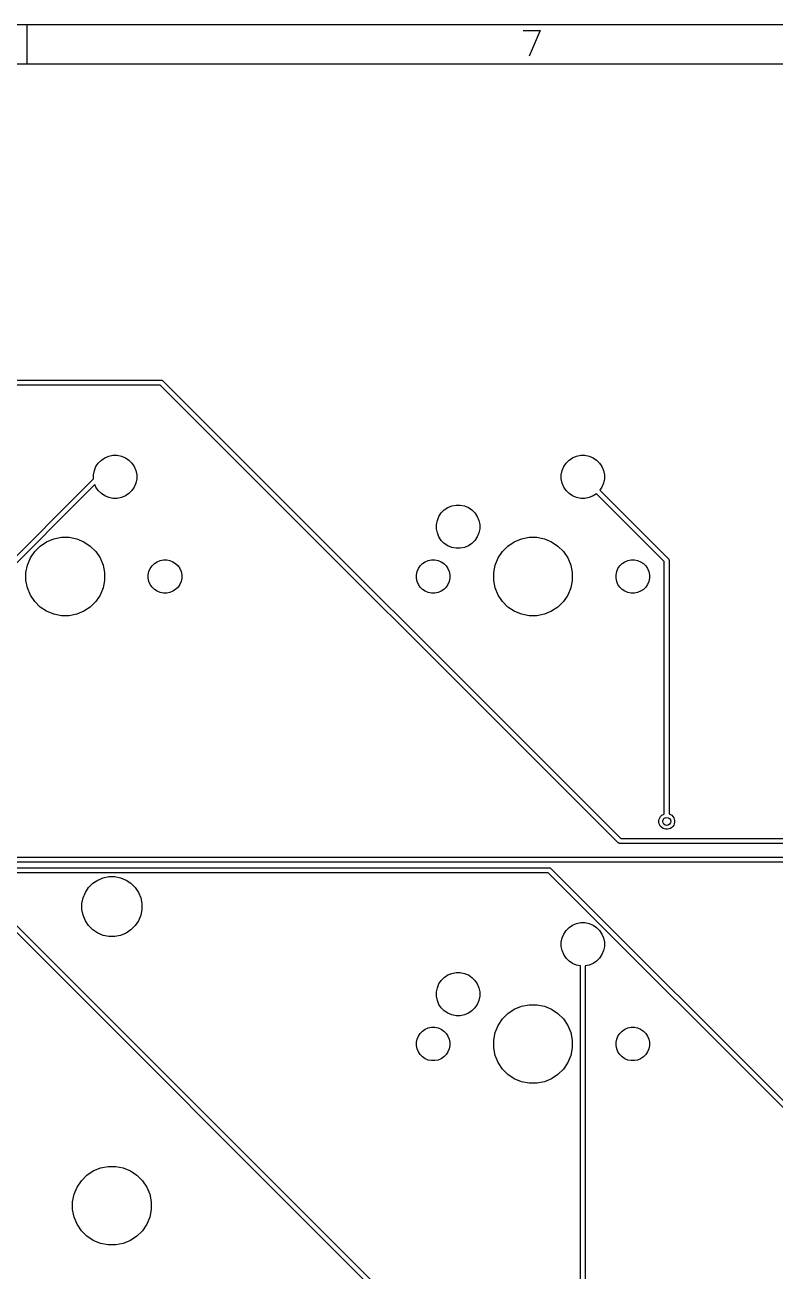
# Model space of a CAD drawing. Extents: x 0.4 to 23, y -16.1 to -0.4.
# Drawn here: x 12.2 to 13.704, y -2.893 to -0.394 of the extents above; entities that cross this region are included whole.
import ezdxf

# ---------------------------------------------------------------- set-up
doc = ezdxf.new("R2010")
doc.units = 0
doc.header["$MEASUREMENT"] = 0
doc.layers.add('BLACK', color=7, linetype='CONTINUOUS')

msp = doc.modelspace()

# ---------------------------------------------------------------- linework, layer by layer
at = {"layer": 'BLACK', "linetype": 'CONTINUOUS'}
for p, q in [((22.9923, -0.393701), (0.393701, -0.393701)), ((12.2047, -0.472441), (12.2047, -0.393701)), ((13.1992, -0.405043), (13.2334, -0.405043)), ((13.2334, -0.405043), (13.2114, -0.456224)), ((22.9136, -0.472441), (0.472441, -0.472441)), ((12.4716, -1.11616), (8.82268, -1.11616)), ((8.82448, -1.10632), (12.4734, -1.10632)), ((13.389, -2.03349), (12.4716, -1.11616)), ((12.4734, -1.10632), (12.4737, -1.1063)), ((12.4737, -1.1063), (12.4739, -1.10632)), ((12.4739, -1.10632), (12.4739, -1.10632)), ((12.4739, -1.10632), (12.4746, -1.10639)), ((12.4746, -1.10639), (12.4756, -1.10667)), ((12.4756, -1.10667), (12.4764, -1.10713)), ((12.4764, -1.10713), (12.4772, -1.10774)), ((12.4772, -1.10774), (12.4773, -1.10793)), ((12.4773, -1.10793), (13.3947, -2.02526)), ((12.3429, -1.27949), (12.3476, -1.27239)), ((12.3476, -1.27239), (12.3537, -1.26636)), ((12.3537, -1.26636), (12.3607, -1.26162)), ((12.3607, -1.26162), (12.3686, -1.25836)), ((12.3686, -1.25836), (12.377, -1.25669)), ((12.377, -1.25669), (12.3855, -1.25669)), ((12.3855, -1.25669), (12.3939, -1.25836)), ((12.3939, -1.25836), (12.4018, -1.26162)), ((12.4018, -1.26162), (12.4089, -1.26636)), ((12.4089, -1.26636), (12.4149, -1.27239)), ((12.4149, -1.27239), (12.4196, -1.27949)), ((13.2804, -1.27949), (13.2851, -1.27239)), ((13.2851, -1.27239), (13.2911, -1.26636)), ((13.2911, -1.26636), (13.2982, -1.26162)), ((13.2982, -1.26162), (13.3061, -1.25836)), ((13.3061, -1.25836), (13.3145, -1.25669)), ((13.3145, -1.25669), (13.323, -1.25669)), ((13.323, -1.25669), (13.3314, -1.25836)), ((13.3314, -1.25836), (13.3393, -1.26162)), ((13.3393, -1.26162), (13.3463, -1.26636)), ((13.3463, -1.26636), (13.3524, -1.27239)), ((13.3524, -1.27239), (13.3571, -1.27949)), ((12.338, -1.29573), (12.3396, -1.28737)), ((12.338, -1.30427), (12.338, -1.29573)), ((12.3396, -1.28737), (12.3429, -1.27949)), ((12.4196, -1.27949), (12.4229, -1.28737)), ((12.4229, -1.28737), (12.4246, -1.29573)), ((12.4246, -1.29573), (12.4246, -1.30427)), ((13.2754, -1.29573), (13.2771, -1.28737)), ((13.2754, -1.30427), (13.2754, -1.29573)), ((13.2771, -1.28737), (13.2804, -1.27949)), ((13.3571, -1.27949), (13.3604, -1.28737)), ((13.3604, -1.28737), (13.362, -1.29573)), ((13.362, -1.29573), (13.362, -1.30427)), ((11.7598, -1.8825), (12.338, -1.3043)), ((12.3408, -1.31541), (11.768, -1.88818)), ((12.338, -1.3043), (12.338, -1.30427)), ((12.3429, -1.32051), (12.3408, -1.31541)), ((12.3476, -1.32761), (12.3429, -1.32051)), ((12.4196, -1.32051), (12.4149, -1.32761)), ((12.4229, -1.31263), (12.4196, -1.32051)), ((12.4246, -1.30427), (12.4229, -1.31263)), ((13.2771, -1.31263), (13.2754, -1.30427)), ((13.2804, -1.32051), (13.2771, -1.31263)), ((13.2851, -1.32761), (13.2804, -1.32051)), ((13.3571, -1.32051), (13.3528, -1.32705)), ((13.3604, -1.31263), (13.3571, -1.32051)), ((13.362, -1.30427), (13.3604, -1.31263)), ((12.3537, -1.33364), (12.3476, -1.32761)), ((12.3607, -1.33838), (12.3537, -1.33364)), ((12.3686, -1.34164), (12.3607, -1.33838)), ((12.377, -1.34331), (12.3686, -1.34164)), ((12.3855, -1.34331), (12.377, -1.34331)), ((12.3939, -1.34164), (12.3855, -1.34331)), ((12.4018, -1.33838), (12.3939, -1.34164)), ((12.4089, -1.33364), (12.4018, -1.33838)), ((12.4149, -1.32761), (12.4089, -1.33364)), ((13.2911, -1.33364), (13.2851, -1.32761)), ((13.2982, -1.33838), (13.2911, -1.33364)), ((13.3061, -1.34164), (13.2982, -1.33838)), ((13.3145, -1.34331), (13.3061, -1.34164)), ((13.323, -1.34331), (13.3145, -1.34331)), ((13.3314, -1.34164), (13.323, -1.34331)), ((13.3393, -1.33838), (13.3314, -1.34164)), ((13.3458, -1.33401), (13.3393, -1.33838)), ((13.4819, -1.47016), (13.3458, -1.33401)), ((13.3528, -1.32705), (13.4902, -1.46447)), ((13.0304, -1.37949), (13.0351, -1.37239)), ((13.0351, -1.37239), (13.0411, -1.36636)), ((13.0411, -1.36636), (13.0482, -1.36162)), ((13.0482, -1.36162), (13.0561, -1.35836)), ((13.0561, -1.35836), (13.0645, -1.35669)), ((13.0645, -1.35669), (13.073, -1.35669)), ((13.073, -1.35669), (13.0814, -1.35836)), ((13.0814, -1.35836), (13.0893, -1.36162)), ((13.0893, -1.36162), (13.0963, -1.36636)), ((13.0963, -1.36636), (13.1024, -1.37239)), ((13.1024, -1.37239), (13.1071, -1.37949)), ((13.0254, -1.39573), (13.0271, -1.38737)), ((13.0254, -1.40427), (13.0254, -1.39573)), ((13.0271, -1.38737), (13.0304, -1.37949)), ((13.1071, -1.37949), (13.1104, -1.38737)), ((13.1104, -1.38737), (13.112, -1.39573)), ((13.112, -1.39573), (13.112, -1.40427)), ((12.244, -1.43022), (12.2583, -1.42429)), ((12.2583, -1.42429), (12.2735, -1.42126)), ((12.2735, -1.42126), (12.289, -1.42126)), ((12.289, -1.42126), (12.3042, -1.42429)), ((12.3042, -1.42429), (12.3186, -1.43022)), ((13.0271, -1.41263), (13.0254, -1.40427)), ((13.0304, -1.42051), (13.0271, -1.41263)), ((13.0351, -1.42761), (13.0304, -1.42051)), ((13.1071, -1.42051), (13.1024, -1.42761)), ((13.1104, -1.41263), (13.1071, -1.42051)), ((13.112, -1.40427), (13.1104, -1.41263)), ((13.1814, -1.43022), (13.1958, -1.42429)), ((13.1958, -1.42429), (13.211, -1.42126)), ((13.211, -1.42126), (13.2265, -1.42126)), ((13.2265, -1.42126), (13.2417, -1.42429)), ((13.2417, -1.42429), (13.256, -1.43022)), ((12.2201, -1.44981), (12.2311, -1.43884)), ((12.2311, -1.43884), (12.244, -1.43022)), ((12.3186, -1.43022), (12.3315, -1.43884)), ((12.3315, -1.43884), (12.3424, -1.44981)), ((13.0411, -1.43364), (13.0351, -1.42761)), ((13.0482, -1.43838), (13.0411, -1.43364)), ((13.0561, -1.44164), (13.0482, -1.43838)), ((13.0645, -1.44331), (13.0561, -1.44164)), ((13.073, -1.44331), (13.0645, -1.44331)), ((13.0814, -1.44164), (13.073, -1.44331)), ((13.0893, -1.43838), (13.0814, -1.44164)), ((13.0963, -1.43364), (13.0893, -1.43838)), ((13.1024, -1.42761), (13.0963, -1.43364)), ((13.1576, -1.44981), (13.1685, -1.43884)), ((13.1685, -1.43884), (13.1814, -1.43022)), ((13.256, -1.43022), (13.2689, -1.43884)), ((13.2689, -1.43884), (13.2799, -1.44981)), ((12.2055, -1.47703), (12.2115, -1.4627)), ((12.2115, -1.4627), (12.2201, -1.44981)), ((12.3424, -1.44981), (12.351, -1.4627)), ((12.351, -1.4627), (12.357, -1.47703)), ((12.4553, -1.47867), (12.4599, -1.47401)), ((12.4599, -1.47401), (12.4654, -1.47034)), ((12.4654, -1.47034), (12.4715, -1.46782)), ((12.4715, -1.46782), (12.478, -1.46654)), ((12.478, -1.46654), (12.4846, -1.46654)), ((12.4846, -1.46654), (12.491, -1.46782)), ((12.491, -1.46782), (12.4971, -1.47034)), ((12.4971, -1.47034), (12.5026, -1.47401)), ((12.5026, -1.47401), (12.5073, -1.47867)), ((12.9927, -1.47867), (12.9974, -1.47401)), ((12.9974, -1.47401), (13.0029, -1.47034)), ((13.0029, -1.47034), (13.009, -1.46782)), ((13.009, -1.46782), (13.0154, -1.46654)), ((13.0154, -1.46654), (13.022, -1.46654)), ((13.022, -1.46654), (13.0285, -1.46782)), ((13.0285, -1.46782), (13.0346, -1.47034)), ((13.0346, -1.47034), (13.0401, -1.47401)), ((13.0401, -1.47401), (13.0447, -1.47867)), ((13.143, -1.47703), (13.149, -1.4627)), ((13.149, -1.4627), (13.1576, -1.44981)), ((13.2799, -1.44981), (13.2885, -1.4627)), ((13.2885, -1.4627), (13.2945, -1.47703)), ((13.3927, -1.47867), (13.3974, -1.47401)), ((13.3974, -1.47401), (13.4029, -1.47034)), ((13.4029, -1.47034), (13.409, -1.46782)), ((13.409, -1.46782), (13.4154, -1.46654)), ((13.4154, -1.46654), (13.422, -1.46654)), ((13.422, -1.46654), (13.4285, -1.46782)), ((13.4285, -1.46782), (13.4346, -1.47034)), ((13.4346, -1.47034), (13.4401, -1.47401)), ((13.4401, -1.47401), (13.4447, -1.47867)), ((13.4819, -1.97614), (13.4819, -1.47016)), ((13.4902, -1.46447), (13.4904, -1.46463)), ((13.4904, -1.46463), (13.4905, -1.46481)), ((13.4905, -1.46481), (13.4905, -1.46481)), ((13.4905, -1.46481), (13.491, -1.46537)), ((13.491, -1.46537), (13.4914, -1.46623)), ((13.4914, -1.46623), (13.4917, -1.46716)), ((13.4917, -1.46716), (13.4918, -1.46788)), ((13.4918, -1.46788), (13.4918, -1.46788)), ((13.4918, -1.46788), (13.4918, -1.46812)), ((13.4918, -1.46812), (13.4918, -1.46836)), ((13.4918, -1.46836), (13.4918, -1.97614)), ((12.2025, -1.49224), (12.2055, -1.47703)), ((12.2025, -1.50776), (12.2025, -1.49224)), ((12.357, -1.47703), (12.36, -1.49224)), ((12.36, -1.49224), (12.36, -1.50776)), ((12.4478, -1.4967), (12.4491, -1.49024)), ((12.4478, -1.5033), (12.4478, -1.4967)), ((12.4491, -1.49024), (12.4516, -1.48415)), ((12.4516, -1.48415), (12.4553, -1.47867)), ((12.5073, -1.47867), (12.5109, -1.48415)), ((12.5109, -1.48415), (12.5134, -1.49024)), ((12.5134, -1.49024), (12.5147, -1.4967)), ((12.5147, -1.4967), (12.5147, -1.5033)), ((12.9853, -1.4967), (12.9866, -1.49024)), ((12.9853, -1.5033), (12.9853, -1.4967)), ((12.9866, -1.49024), (12.9891, -1.48415)), ((12.9891, -1.48415), (12.9927, -1.47867)), ((13.0447, -1.47867), (13.0484, -1.48415)), ((13.0484, -1.48415), (13.0509, -1.49024)), ((13.0509, -1.49024), (13.0522, -1.4967)), ((13.0522, -1.4967), (13.0522, -1.5033)), ((13.14, -1.49224), (13.143, -1.47703)), ((13.14, -1.50776), (13.14, -1.49224)), ((13.2945, -1.47703), (13.2975, -1.49224)), ((13.2975, -1.49224), (13.2975, -1.50776)), ((13.3853, -1.4967), (13.3866, -1.49024)), ((13.3853, -1.5033), (13.3853, -1.4967)), ((13.3866, -1.49024), (13.3891, -1.48415)), ((13.3891, -1.48415), (13.3927, -1.47867)), ((13.4447, -1.47867), (13.4484, -1.48415)), ((13.4484, -1.48415), (13.4509, -1.49024)), ((13.4509, -1.49024), (13.4522, -1.4967)), ((13.4522, -1.4967), (13.4522, -1.5033)), ((12.2055, -1.52297), (12.2025, -1.50776)), ((12.2115, -1.5373), (12.2055, -1.52297)), ((12.357, -1.52297), (12.351, -1.5373)), ((12.36, -1.50776), (12.357, -1.52297)), ((12.4491, -1.50976), (12.4478, -1.5033)), ((12.4516, -1.51585), (12.4491, -1.50976)), ((12.4553, -1.52133), (12.4516, -1.51585)), ((12.4599, -1.52599), (12.4553, -1.52133)), ((12.5073, -1.52133), (12.5026, -1.52599)), ((12.5109, -1.51585), (12.5073, -1.52133)), ((12.5134, -1.50976), (12.5109, -1.51585)), ((12.5147, -1.5033), (12.5134, -1.50976)), ((12.9866, -1.50976), (12.9853, -1.5033)), ((12.9891, -1.51585), (12.9866, -1.50976)), ((12.9927, -1.52133), (12.9891, -1.51585)), ((12.9974, -1.52599), (12.9927, -1.52133)), ((13.0447, -1.52133), (13.0401, -1.52599)), ((13.0484, -1.51585), (13.0447, -1.52133)), ((13.0509, -1.50976), (13.0484, -1.51585)), ((13.0522, -1.5033), (13.0509, -1.50976)), ((13.143, -1.52297), (13.14, -1.50776)), ((13.149, -1.5373), (13.143, -1.52297)), ((13.2945, -1.52297), (13.2885, -1.5373)), ((13.2975, -1.50776), (13.2945, -1.52297)), ((13.3866, -1.50976), (13.3853, -1.5033)), ((13.3891, -1.51585), (13.3866, -1.50976)), ((13.3927, -1.52133), (13.3891, -1.51585)), ((13.3974, -1.52599), (13.3927, -1.52133)), ((13.4447, -1.52133), (13.4401, -1.52599)), ((13.4484, -1.51585), (13.4447, -1.52133)), ((13.4509, -1.50976), (13.4484, -1.51585)), ((13.4522, -1.5033), (13.4509, -1.50976)), ((12.2201, -1.55019), (12.2115, -1.5373)), ((12.351, -1.5373), (12.3424, -1.55019)), ((12.4654, -1.52966), (12.4599, -1.52599)), ((12.4715, -1.53218), (12.4654, -1.52966)), ((12.478, -1.53346), (12.4715, -1.53218)), ((12.4846, -1.53346), (12.478, -1.53346)), ((12.491, -1.53218), (12.4846, -1.53346)), ((12.4971, -1.52966), (12.491, -1.53218)), ((12.5026, -1.52599), (12.4971, -1.52966)), ((13.0029, -1.52966), (12.9974, -1.52599)), ((13.009, -1.53218), (13.0029, -1.52966)), ((13.0154, -1.53346), (13.009, -1.53218)), ((13.022, -1.53346), (13.0154, -1.53346)), ((13.0285, -1.53218), (13.022, -1.53346)), ((13.0346, -1.52966), (13.0285, -1.53218)), ((13.0401, -1.52599), (13.0346, -1.52966)), ((13.1576, -1.55019), (13.149, -1.5373)), ((13.2885, -1.5373), (13.2799, -1.55019)), ((13.4029, -1.52966), (13.3974, -1.52599)), ((13.409, -1.53218), (13.4029, -1.52966)), ((13.4154, -1.53346), (13.409, -1.53218)), ((13.422, -1.53346), (13.4154, -1.53346)), ((13.4285, -1.53218), (13.422, -1.53346)), ((13.4346, -1.52966), (13.4285, -1.53218)), ((13.4401, -1.52599), (13.4346, -1.52966)), ((12.2311, -1.56116), (12.2201, -1.55019)), ((12.244, -1.56978), (12.2311, -1.56116)), ((12.2583, -1.57571), (12.244, -1.56978)), ((12.3186, -1.56978), (12.3042, -1.57571)), ((12.3315, -1.56116), (12.3186, -1.56978)), ((12.3424, -1.55019), (12.3315, -1.56116)), ((13.1685, -1.56116), (13.1576, -1.55019)), ((13.1814, -1.56978), (13.1685, -1.56116)), ((13.1958, -1.57571), (13.1814, -1.56978)), ((13.256, -1.56978), (13.2417, -1.57571)), ((13.2689, -1.56116), (13.256, -1.56978)), ((13.2799, -1.55019), (13.2689, -1.56116)), ((12.2735, -1.57874), (12.2583, -1.57571)), ((12.289, -1.57874), (12.2735, -1.57874)), ((12.3042, -1.57571), (12.289, -1.57874)), ((13.211, -1.57874), (13.1958, -1.57571)), ((13.2265, -1.57874), (13.211, -1.57874)), ((13.2417, -1.57571), (13.2265, -1.57874)), ((13.4711, -1.9896), (13.4717, -1.98656)), ((13.4711, -1.9927), (13.4711, -1.9896)), ((13.4717, -1.99574), (13.4711, -1.9927)), ((13.4717, -1.98656), (13.4729, -1.98369)), ((13.4729, -1.99861), (13.4717, -1.99574)), ((13.4729, -1.98369), (13.4746, -1.98111)), ((13.4746, -2.00119), (13.4729, -1.99861)), ((13.4746, -1.98111), (13.4768, -1.97892)), ((13.4768, -1.97892), (13.4794, -1.97719)), ((13.4794, -1.97719), (13.4819, -1.97614)), ((13.4918, -1.97614), (13.4943, -1.97719)), ((13.4943, -1.97719), (13.4969, -1.97892)), ((13.4969, -1.97892), (13.4991, -1.98111)), ((13.4991, -1.98111), (13.5008, -1.98369)), ((13.5008, -1.99861), (13.4991, -2.00119)), ((13.5008, -1.98369), (13.502, -1.98656)), ((13.502, -1.99574), (13.5008, -1.99861)), ((13.502, -1.98656), (13.5026, -1.9896)), ((13.5026, -1.9927), (13.502, -1.99574)), ((13.5026, -1.9896), (13.5026, -1.9927)), ((13.4768, -2.00338), (13.4746, -2.00119)), ((13.4794, -2.00511), (13.4768, -2.00338)), ((13.4823, -2.00629), (13.4794, -2.00511)), ((13.4853, -2.0069), (13.4823, -2.00629)), ((13.4884, -2.0069), (13.4853, -2.0069)), ((13.4915, -2.00629), (13.4884, -2.0069)), ((13.4943, -2.00511), (13.4915, -2.00629)), ((13.4969, -2.00338), (13.4943, -2.00511)), ((13.4991, -2.00119), (13.4969, -2.00338)), ((13.3891, -2.03368), (13.389, -2.03349)), ((13.3893, -2.03384), (13.3891, -2.03368)), ((13.3899, -2.0343), (13.3893, -2.03384)), ((13.3893, -2.03384), (13.3893, -2.03384)), ((13.3907, -2.03475), (13.3899, -2.0343)), ((13.3916, -2.03504), (13.3907, -2.03475)), ((13.3924, -2.03511), (13.3916, -2.03504)), ((13.3926, -2.03513), (13.3924, -2.03511)), ((13.3924, -2.03511), (13.3924, -2.03511)), ((13.3929, -2.03511), (13.3926, -2.03513)), ((14.295, -2.03511), (13.3929, -2.03511)), ((13.3947, -2.02526), (14.2968, -2.02526)), ((14.2634, -2.0728), (11.8303, -2.0728)), ((11.8321, -2.06295), (14.2634, -2.06295)), ((13.2493, -2.09398), (11.8264, -2.09398)), ((11.8282, -2.08414), (13.2511, -2.08414)), ((14.2126, -3.05729), (13.2493, -2.09398)), ((13.2511, -2.08414), (13.2513, -2.08412)), ((13.2513, -2.08412), (13.2515, -2.08414)), ((13.2515, -2.08414), (13.2515, -2.08414)), ((13.2515, -2.08414), (13.2523, -2.08421)), ((13.2523, -2.08421), (13.2532, -2.08449)), ((13.2532, -2.08449), (13.254, -2.08495)), ((13.254, -2.08495), (13.2548, -2.08557)), ((13.2548, -2.08557), (13.2549, -2.08575)), ((13.2549, -2.08575), (14.2208, -3.05161)), ((12.3216, -2.13347), (12.3281, -2.12364)), ((12.3281, -2.12364), (12.3365, -2.11527)), ((12.3365, -2.11527), (12.3463, -2.1087)), ((12.3463, -2.1087), (12.3573, -2.10418)), ((12.3573, -2.10418), (12.3689, -2.10187)), ((12.3689, -2.10187), (12.3807, -2.10187)), ((12.3807, -2.10187), (12.3923, -2.10418)), ((12.3923, -2.10418), (12.4032, -2.1087)), ((12.4032, -2.1087), (12.413, -2.11527)), ((12.413, -2.11527), (12.4214, -2.12364)), ((12.4214, -2.12364), (12.428, -2.13347)), ((12.3147, -2.156), (12.317, -2.1444)), ((12.317, -2.1444), (12.3216, -2.13347)), ((12.428, -2.13347), (12.4325, -2.1444)), ((12.4325, -2.1444), (12.4348, -2.156)), ((13.0044, -3.03468), (12.1326, -2.16285)), ((12.1383, -2.15462), (13.0101, -3.02644)), ((12.3147, -2.16782), (12.3147, -2.156)), ((12.317, -2.17942), (12.3147, -2.16782)), ((12.4348, -2.16782), (12.4325, -2.17942)), ((12.4348, -2.156), (12.4348, -2.16782)), ((12.3216, -2.19035), (12.317, -2.17942)), ((12.3281, -2.20018), (12.3216, -2.19035)), ((12.428, -2.19035), (12.4214, -2.20018)), ((12.4325, -2.17942), (12.428, -2.19035)), ((13.2911, -2.20386), (13.2982, -2.19912)), ((13.2982, -2.19912), (13.3061, -2.19586)), ((13.3061, -2.19586), (13.3145, -2.19419)), ((13.3145, -2.19419), (13.323, -2.19419)), ((13.323, -2.19419), (13.3314, -2.19586)), ((13.3314, -2.19586), (13.3393, -2.19912)), ((13.3393, -2.19912), (13.3463, -2.20386)), ((12.3365, -2.20855), (12.3281, -2.20018)), ((12.3463, -2.21512), (12.3365, -2.20855)), ((12.3573, -2.21964), (12.3463, -2.21512)), ((12.3689, -2.22195), (12.3573, -2.21964)), ((12.3807, -2.22195), (12.3689, -2.22195)), ((12.3923, -2.21964), (12.3807, -2.22195)), ((12.4032, -2.21512), (12.3923, -2.21964)), ((12.413, -2.20855), (12.4032, -2.21512)), ((12.4214, -2.20018), (12.413, -2.20855)), ((13.2771, -2.22487), (13.2804, -2.21699)), ((13.2804, -2.21699), (13.2851, -2.20989)), ((13.2851, -2.20989), (13.2911, -2.20386)), ((13.3463, -2.20386), (13.3524, -2.20989)), ((13.3524, -2.20989), (13.3571, -2.21699)), ((13.3571, -2.21699), (13.3604, -2.22487)), ((13.2754, -2.23323), (13.2771, -2.22487)), ((13.2754, -2.24177), (13.2754, -2.23323)), ((13.2771, -2.25013), (13.2754, -2.24177)), ((13.3604, -2.22487), (13.362, -2.23323)), ((13.362, -2.24177), (13.3604, -2.25013)), ((13.362, -2.23323), (13.362, -2.24177)), ((13.2804, -2.25801), (13.2771, -2.25013)), ((13.2851, -2.26511), (13.2804, -2.25801)), ((13.2911, -2.27114), (13.2851, -2.26511)), ((13.2982, -2.27588), (13.2911, -2.27114)), ((13.3463, -2.27114), (13.3393, -2.27588)), ((13.3524, -2.26511), (13.3463, -2.27114)), ((13.3571, -2.25801), (13.3524, -2.26511)), ((13.3604, -2.25013), (13.3571, -2.25801)), ((13.0411, -2.30386), (13.0482, -2.29912)), ((13.0482, -2.29912), (13.0561, -2.29586)), ((13.0561, -2.29586), (13.0645, -2.29419)), ((13.0645, -2.29419), (13.073, -2.29419)), ((13.073, -2.29419), (13.0814, -2.29586)), ((13.0814, -2.29586), (13.0893, -2.29912)), ((13.0893, -2.29912), (13.0963, -2.30386)), ((13.3061, -2.27914), (13.2982, -2.27588)), ((13.3138, -2.28068), (13.3061, -2.27914)), ((13.3138, -2.94432), (13.3138, -2.28068)), ((13.3314, -2.27914), (13.3237, -2.28068)), ((13.3237, -2.28068), (13.3237, -2.94432)), ((13.3393, -2.27588), (13.3314, -2.27914)), ((13.0271, -2.32487), (13.0304, -2.31699)), ((13.0304, -2.31699), (13.0351, -2.30989)), ((13.0351, -2.30989), (13.0411, -2.30386)), ((13.0963, -2.30386), (13.1024, -2.30989)), ((13.1024, -2.30989), (13.1071, -2.31699)), ((13.1071, -2.31699), (13.1104, -2.32487)), ((13.0254, -2.33323), (13.0271, -2.32487)), ((13.0254, -2.34177), (13.0254, -2.33323)), ((13.0271, -2.35013), (13.0254, -2.34177)), ((13.1104, -2.32487), (13.112, -2.33323)), ((13.112, -2.34177), (13.1104, -2.35013)), ((13.112, -2.33323), (13.112, -2.34177)), ((13.0304, -2.35801), (13.0271, -2.35013)), ((13.0351, -2.36511), (13.0304, -2.35801)), ((13.0411, -2.37114), (13.0351, -2.36511)), ((13.0482, -2.37588), (13.0411, -2.37114)), ((13.0963, -2.37114), (13.0893, -2.37588)), ((13.1024, -2.36511), (13.0963, -2.37114)), ((13.1071, -2.35801), (13.1024, -2.36511)), ((13.1104, -2.35013), (13.1071, -2.35801)), ((13.1685, -2.37634), (13.1814, -2.36772)), ((13.1814, -2.36772), (13.1958, -2.36179)), ((13.1958, -2.36179), (13.211, -2.35876)), ((13.211, -2.35876), (13.2265, -2.35876)), ((13.2265, -2.35876), (13.2417, -2.36179)), ((13.2417, -2.36179), (13.256, -2.36772)), ((13.256, -2.36772), (13.2689, -2.37634)), ((13.0561, -2.37914), (13.0482, -2.37588)), ((13.0645, -2.38081), (13.0561, -2.37914)), ((13.073, -2.38081), (13.0645, -2.38081)), ((13.0814, -2.37914), (13.073, -2.38081)), ((13.0893, -2.37588), (13.0814, -2.37914)), ((13.149, -2.4002), (13.1576, -2.38731)), ((13.1576, -2.38731), (13.1685, -2.37634)), ((13.2689, -2.37634), (13.2799, -2.38731)), ((13.2799, -2.38731), (13.2885, -2.4002)), ((12.9866, -2.42774), (12.9891, -2.42165)), ((12.9891, -2.42165), (12.9927, -2.41617)), ((12.9927, -2.41617), (12.9974, -2.41151)), ((12.9974, -2.41151), (13.0029, -2.40784)), ((13.0029, -2.40784), (13.009, -2.40532)), ((13.009, -2.40532), (13.0154, -2.40404)), ((13.0154, -2.40404), (13.022, -2.40404)), ((13.022, -2.40404), (13.0285, -2.40532)), ((13.0285, -2.40532), (13.0346, -2.40784)), ((13.0346, -2.40784), (13.0401, -2.41151)), ((13.0401, -2.41151), (13.0447, -2.41617)), ((13.0447, -2.41617), (13.0484, -2.42165)), ((13.0484, -2.42165), (13.0509, -2.42774)), ((13.14, -2.42974), (13.143, -2.41453)), ((13.143, -2.41453), (13.149, -2.4002)), ((13.2885, -2.4002), (13.2945, -2.41453)), ((13.2945, -2.41453), (13.2975, -2.42974)), ((13.3866, -2.42774), (13.3891, -2.42165)), ((13.3891, -2.42165), (13.3927, -2.41617)), ((13.3927, -2.41617), (13.3974, -2.41151)), ((13.3974, -2.41151), (13.4029, -2.40784)), ((13.4029, -2.40784), (13.409, -2.40532)), ((13.409, -2.40532), (13.4154, -2.40404)), ((13.4154, -2.40404), (13.422, -2.40404)), ((13.422, -2.40404), (13.4285, -2.40532)), ((13.4285, -2.40532), (13.4346, -2.40784)), ((13.4346, -2.40784), (13.4401, -2.41151)), ((13.4401, -2.41151), (13.4447, -2.41617)), ((13.4447, -2.41617), (13.4484, -2.42165)), ((13.4484, -2.42165), (13.4509, -2.42774)), ((12.9853, -2.4342), (12.9866, -2.42774)), ((12.9853, -2.4408), (12.9853, -2.4342)), ((12.9866, -2.44726), (12.9853, -2.4408)), ((12.9891, -2.45335), (12.9866, -2.44726)), ((13.0509, -2.44726), (13.0484, -2.45335)), ((13.0509, -2.42774), (13.0522, -2.4342)), ((13.0522, -2.4408), (13.0509, -2.44726)), ((13.0522, -2.4342), (13.0522, -2.4408)), ((13.14, -2.44526), (13.14, -2.42974)), ((13.143, -2.46047), (13.14, -2.44526)), ((13.2975, -2.44526), (13.2945, -2.46047)), ((13.2975, -2.42974), (13.2975, -2.44526)), ((13.3853, -2.4342), (13.3866, -2.42774)), ((13.3853, -2.4408), (13.3853, -2.4342)), ((13.3866, -2.44726), (13.3853, -2.4408)), ((13.3891, -2.45335), (13.3866, -2.44726)), ((13.4509, -2.44726), (13.4484, -2.45335)), ((13.4509, -2.42774), (13.4522, -2.4342)), ((13.4522, -2.4408), (13.4509, -2.44726)), ((13.4522, -2.4342), (13.4522, -2.4408)), ((12.9927, -2.45883), (12.9891, -2.45335)), ((12.9974, -2.46349), (12.9927, -2.45883)), ((13.0029, -2.46716), (12.9974, -2.46349)), ((13.009, -2.46968), (13.0029, -2.46716)), ((13.0154, -2.47096), (13.009, -2.46968)), ((13.022, -2.47096), (13.0154, -2.47096)), ((13.0285, -2.46968), (13.022, -2.47096)), ((13.0346, -2.46716), (13.0285, -2.46968)), ((13.0401, -2.46349), (13.0346, -2.46716)), ((13.0447, -2.45883), (13.0401, -2.46349)), ((13.0484, -2.45335), (13.0447, -2.45883)), ((13.149, -2.4748), (13.143, -2.46047)), ((13.2945, -2.46047), (13.2885, -2.4748)), ((13.3927, -2.45883), (13.3891, -2.45335)), ((13.3974, -2.46349), (13.3927, -2.45883)), ((13.4029, -2.46716), (13.3974, -2.46349)), ((13.409, -2.46968), (13.4029, -2.46716)), ((13.4154, -2.47096), (13.409, -2.46968)), ((13.422, -2.47096), (13.4154, -2.47096)), ((13.4285, -2.46968), (13.422, -2.47096)), ((13.4346, -2.46716), (13.4285, -2.46968)), ((13.4401, -2.46349), (13.4346, -2.46716)), ((13.4447, -2.45883), (13.4401, -2.46349)), ((13.4484, -2.45335), (13.4447, -2.45883)), ((13.1576, -2.48769), (13.149, -2.4748)), ((13.1685, -2.49866), (13.1576, -2.48769)), ((13.1814, -2.50728), (13.1685, -2.49866)), ((13.2689, -2.49866), (13.256, -2.50728)), ((13.2799, -2.48769), (13.2689, -2.49866)), ((13.2885, -2.4748), (13.2799, -2.48769)), ((13.1958, -2.51321), (13.1814, -2.50728)), ((13.211, -2.51624), (13.1958, -2.51321)), ((13.2265, -2.51624), (13.211, -2.51624)), ((13.2417, -2.51321), (13.2265, -2.51624)), ((13.256, -2.50728), (13.2417, -2.51321)), ((12.3246, -2.70075), (12.3375, -2.69213)), ((12.3375, -2.69213), (12.3518, -2.6862)), ((12.3518, -2.6862), (12.367, -2.68317)), ((12.367, -2.68317), (12.3825, -2.68317)), ((12.3825, -2.68317), (12.3977, -2.6862)), ((12.3977, -2.6862), (12.4121, -2.69213)), ((12.4121, -2.69213), (12.425, -2.70075)), ((12.305, -2.72461), (12.3136, -2.71172)), ((12.3136, -2.71172), (12.3246, -2.70075)), ((12.425, -2.70075), (12.4359, -2.71172)), ((12.4359, -2.71172), (12.4445, -2.72461)), ((12.296, -2.75415), (12.299, -2.73894)), ((12.299, -2.73894), (12.305, -2.72461)), ((12.4445, -2.72461), (12.4505, -2.73894)), ((12.4505, -2.73894), (12.4535, -2.75415)), ((12.296, -2.76966), (12.296, -2.75415)), ((12.299, -2.78488), (12.296, -2.76966)), ((12.4535, -2.76966), (12.4505, -2.78488)), ((12.4535, -2.75415), (12.4535, -2.76966)), ((12.305, -2.79921), (12.299, -2.78488)), ((12.4505, -2.78488), (12.4445, -2.79921)), ((12.3136, -2.8121), (12.305, -2.79921)), ((12.3246, -2.82307), (12.3136, -2.8121)), ((12.3375, -2.83169), (12.3246, -2.82307)), ((12.425, -2.82307), (12.4121, -2.83169)), ((12.4359, -2.8121), (12.425, -2.82307)), ((12.4445, -2.79921), (12.4359, -2.8121)), ((12.3518, -2.83762), (12.3375, -2.83169)), ((12.367, -2.84065), (12.3518, -2.83762)), ((12.3825, -2.84065), (12.367, -2.84065)), ((12.3977, -2.83762), (12.3825, -2.84065)), ((12.4121, -2.83169), (12.3977, -2.83762))]:
    msp.add_line(p, q, dxfattribs=at)
at = {"layer": 'BLACK'}
msp.add_circle((13.4869, -1.99115), 0.007874, dxfattribs=at)

doc.saveas('drawing.dxf')
